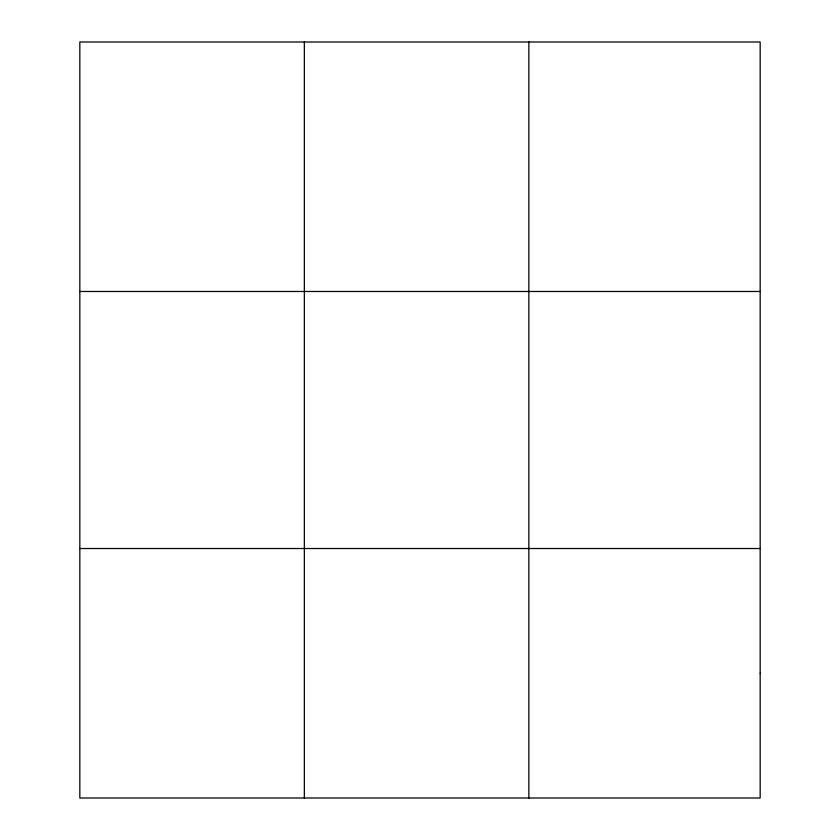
<?xml version="1.0" encoding="UTF-8"?>
<svg xmlns="http://www.w3.org/2000/svg" width="840" height="840" viewBox="0 0 840 840"><rect width="100%" height="100%" fill="white"/><g stroke="black" fill="none" stroke-linecap="round" stroke-linejoin="round"><path stroke-width="1.26" d="M304.343 798L304.343 42M528.854 798L528.854 42M79.832 291.48L760.169 291.48M79.832 548.52L760.169 548.52M760.169 673.26L760.169 798L79.832 798L79.832 42L760.169 42L760.169 673.26"/></g></svg>
